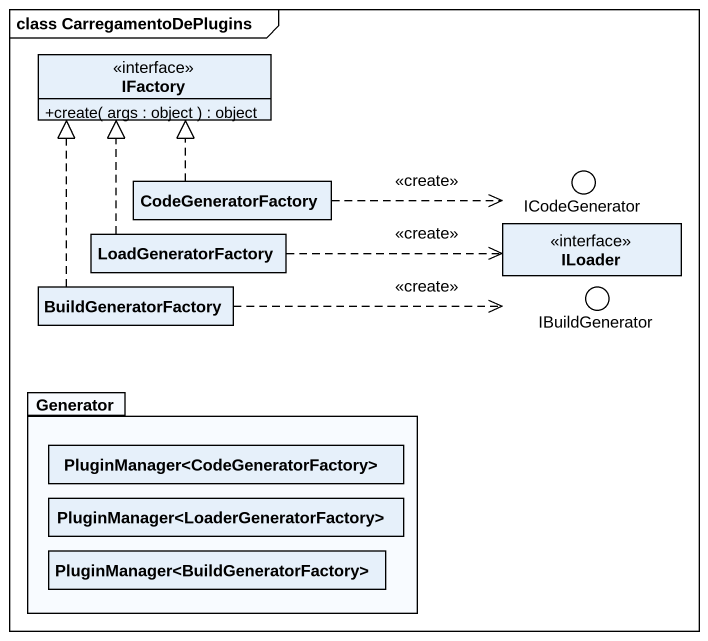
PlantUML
@startuml
mainframe class CarregamentoDePlugins
allowmixing
hide circle
hide empty members
skinparam classAttributeIconSize 0
interface IFactory {
  +create( args : object ) : object
}
class CodeGeneratorFactory
() ICodeGenerator
class LoadGeneratorFactory
interface ILoader
class BuildGeneratorFactory
() IBuildGenerator
package Generator {
  class "PluginManager<CodeGeneratorFactory>" as PluginManager
  class "PluginManager<LoaderGeneratorFactory>" as PluginManager_2
  class "PluginManager<BuildGeneratorFactory>" as PluginManager_3
}
CodeGeneratorFactory .up.|> IFactory
CodeGeneratorFactory .right.> ICodeGenerator : <<create>>
LoadGeneratorFactory .up.|> IFactory
LoadGeneratorFactory .right.> ILoader : <<create>>
BuildGeneratorFactory .up.|> IFactory
BuildGeneratorFactory .right.> IBuildGenerator : <<create>>
@enduml
